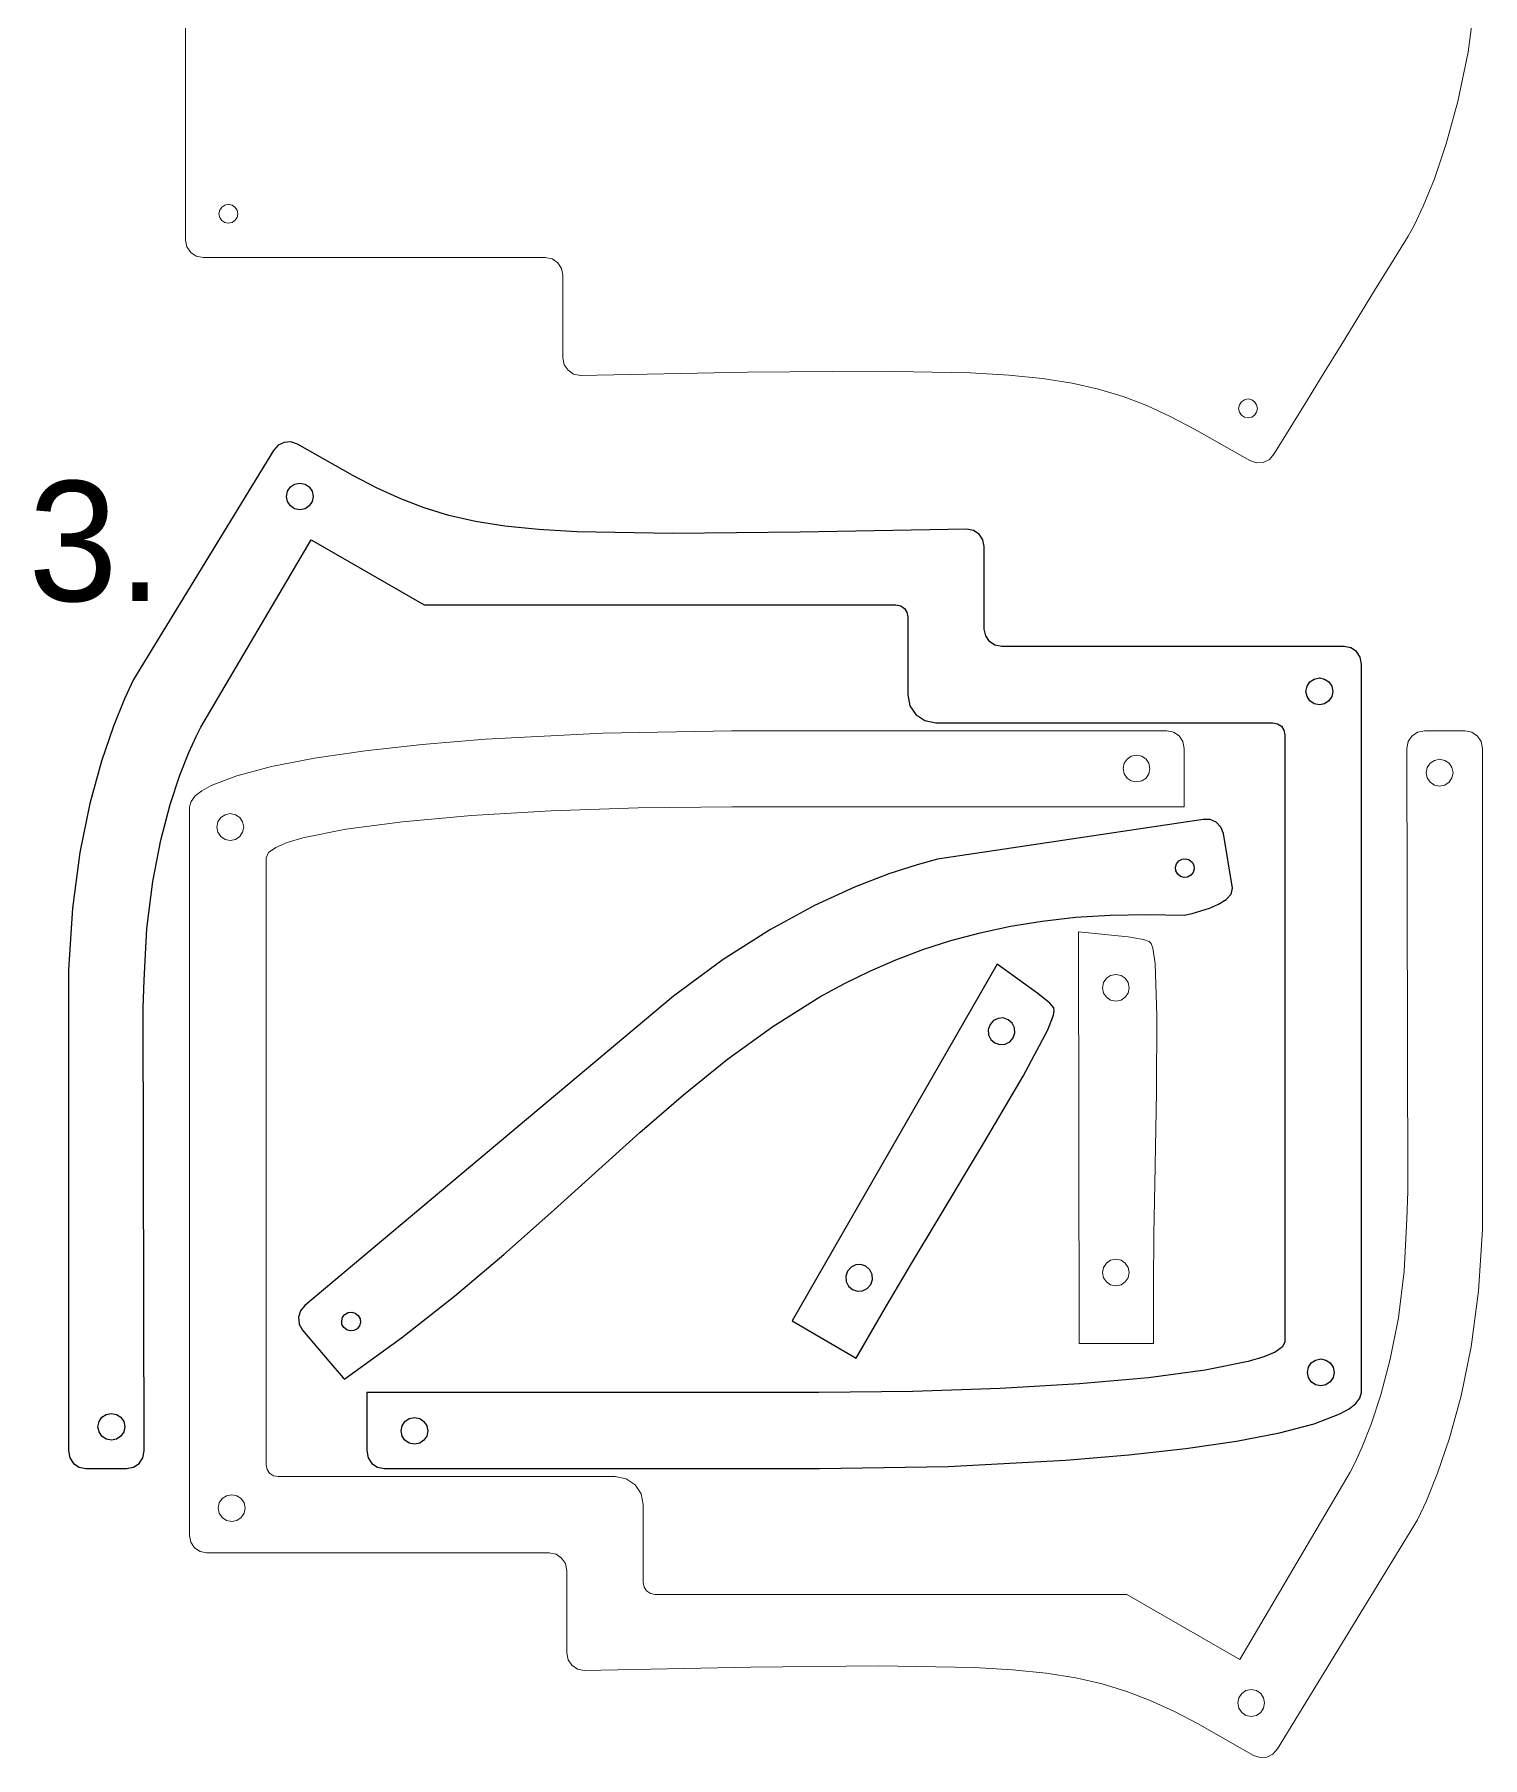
# Model space of a CAD drawing. Extents: x -110 to 546, y -59 to 410.
# Drawn here: x 0.8 to 181.7, y -49.5 to 165.8 of the extents above; entities that cross this region are included whole.
import ezdxf

# ---------------------------------------------------------------- set-up
doc = ezdxf.new("R2010")
doc.units = 0
doc.header["$MEASUREMENT"] = 0
doc.layers.get('0').update_dxf_attribs({"lineweight": 25, "true_color": 0xffffff})
doc.layers.add('Layer 1', color=7, linetype='BYLAYER', lineweight=5, true_color=0xffffff)
doc.styles.add('textstyle3', font='')
doc.styles.get('textstyle3').set_extended_font_data('Lexend Medium')

msp = doc.modelspace()

# ---------------------------------------------------------------- linework, layer by layer
for p, q in [((31.2, 114.46), (30.63, 113.8)), ((31.95, 114.83), (31.2, 114.46)), ((32.79, 114.89), (31.95, 114.83)), ((33.62, 114.62), (32.79, 114.89)), ((40.55, 110.69), (33.62, 114.62)), ((30.63, 113.8), (13.13, 85.19)), ((43.59, 109.11), (40.55, 110.69)), ((32.24, 108.07), (32.37, 108.72)), ((32.37, 107.42), (32.24, 108.07)), ((32.37, 108.72), (32.73, 109.26)), ((32.73, 109.26), (33.26, 109.62)), ((33.26, 109.62), (33.91, 109.75)), ((33.91, 109.75), (34.56, 109.62)), ((34.56, 109.62), (35.1, 109.26)), ((35.1, 109.26), (35.45, 108.72)), ((35.45, 108.72), (35.59, 108.07)), ((35.59, 108.07), (35.45, 107.42)), ((35.59, 108.07), (35.59, 108.07)), ((46.52, 107.76), (43.59, 109.11)), ((49.45, 106.63), (46.52, 107.76)), ((32.73, 106.89), (32.37, 107.42)), ((33.26, 106.53), (32.73, 106.89)), ((33.91, 106.4), (33.26, 106.53)), ((34.56, 106.53), (33.91, 106.4)), ((35.1, 106.89), (34.56, 106.53)), ((35.45, 107.42), (35.1, 106.89)), ((52.52, 105.7), (49.45, 106.63)), ((55.84, 104.95), (52.52, 105.7)), ((59.53, 104.37), (55.84, 104.95)), ((63.71, 103.95), (59.53, 104.37)), ((68.52, 103.66), (63.71, 103.95)), ((80.49, 103.45), (68.52, 103.66)), ((96.4, 103.6), (80.49, 103.45)), ((117.23, 104), (96.4, 103.6)), ((118.08, 103.83), (117.23, 104)), ((118.78, 103.37), (118.08, 103.83)), ((119.25, 102.67), (118.78, 103.37)), ((21.56, 79.23), (35.32, 102.66)), ((35.32, 102.66), (49.43, 94.51)), ((119.42, 101.81), (119.25, 102.67)), ((119.42, 91.51), (119.42, 101.81)), ((49.43, 94.51), (108.38, 94.51)), ((108.38, 94.51), (108.97, 94.39)), ((108.97, 94.39), (109.44, 94.07)), ((109.44, 94.07), (109.75, 93.6)), ((109.75, 93.6), (109.86, 93.03)), ((109.86, 93.03), (109.86, 83.29)), ((119.59, 90.66), (119.42, 91.51)), ((120.05, 89.97), (119.59, 90.66)), ((120.74, 89.49), (120.05, 89.97)), ((121.61, 89.32), (120.74, 89.49)), ((164.36, 89.32), (121.61, 89.32)), ((165.21, 89.15), (164.36, 89.32)), ((165.91, 88.69), (165.21, 89.15)), ((166.38, 88), (165.91, 88.69)), ((166.55, 87.13), (166.38, 88)), ((166.55, 17.04), (166.55, 87.13)), ((13.13, 85.19), (12, 82.79)), ((159.6, 83.72), (159.73, 84.37)), ((159.73, 84.37), (160.09, 84.91)), ((160.09, 84.91), (160.62, 85.26)), ((160.62, 85.26), (161.27, 85.4)), ((161.27, 85.4), (161.92, 85.26)), ((161.92, 85.26), (162.46, 84.91)), ((162.46, 84.91), (162.82, 84.37)), ((162.82, 84.37), (162.95, 83.72)), ((12, 82.79), (10.62, 79.37)), ((109.86, 83.29), (110.13, 81.92)), ((110.13, 81.92), (110.88, 80.82)), ((159.73, 83.07), (159.6, 83.72)), ((160.09, 82.54), (159.73, 83.07)), ((160.62, 82.18), (160.09, 82.54)), ((161.27, 82.05), (160.62, 82.18)), ((161.92, 82.18), (161.27, 82.05)), ((162.46, 82.54), (161.92, 82.18)), ((162.82, 83.07), (162.46, 82.54)), ((162.95, 83.72), (162.82, 83.07)), ((162.95, 83.72), (162.95, 83.72)), ((110.88, 80.82), (111.99, 80.07)), ((111.99, 80.07), (113.35, 79.8)), ((113.35, 79.8), (155.47, 79.8)), ((155.47, 79.8), (156.06, 79.68)), ((156.06, 79.68), (156.53, 79.36)), ((10.62, 79.37), (9.14, 75)), ((20.04, 76.09), (20.96, 78.1)), ((20.96, 78.1), (21.56, 79.23)), ((156.53, 79.36), (156.84, 78.89)), ((156.84, 78.89), (156.96, 78.31)), ((156.96, 78.31), (156.95, 2.47)), ((18.91, 73.24), (20.04, 76.09)), ((9.14, 75), (7.7, 69.71)), ((17.71, 69.57), (18.91, 73.24)), ((7.7, 69.71), (6.43, 63.57)), ((16.55, 65.12), (17.71, 69.57)), ((146.74, 67.72), (113.58, 62.74)), ((147.62, 67.71), (146.74, 67.72)), ((148.38, 67.37), (147.62, 67.71)), ((148.97, 66.76), (148.38, 67.37)), ((149.29, 65.95), (148.97, 66.76)), ((15.53, 59.97), (16.55, 65.12)), ((150.42, 59.13), (149.29, 65.95)), ((6.43, 63.57), (5.51, 56.62)), ((113.58, 62.74), (111.02, 62.06)), ((143.43, 62.18), (143.72, 62.54)), ((143.72, 62.54), (144.13, 62.77)), ((144.13, 62.77), (144.58, 62.81)), ((144.58, 62.81), (145.01, 62.69)), ((145.01, 62.69), (145.37, 62.4)), ((107.51, 60.92), (103.21, 59.24)), ((111.02, 62.06), (107.51, 60.92)), ((143.31, 61.75), (143.43, 62.18)), ((143.35, 61.3), (143.31, 61.75)), ((143.58, 60.89), (143.35, 61.3)), ((143.94, 60.6), (143.58, 60.89)), ((144.37, 60.48), (143.94, 60.6)), ((144.82, 60.52), (144.37, 60.48)), ((145.23, 60.75), (144.82, 60.52)), ((145.52, 61.11), (145.23, 60.75)), ((145.23, 60.75), (145.23, 60.75)), ((145.37, 62.4), (145.6, 61.99)), ((145.64, 61.54), (145.52, 61.11)), ((145.6, 61.99), (145.64, 61.54)), ((14.79, 54.11), (15.53, 59.97)), ((103.21, 59.24), (98.22, 56.95)), ((149.62, 57.72), (150.26, 58.39)), ((150.26, 58.39), (150.42, 59.13)), ((5.51, 56.62), (5.01, 48.93)), ((98.22, 56.95), (92.7, 53.97)), ((144.4, 55.74), (145.39, 55.98)), ((145.39, 55.98), (147.54, 56.65)), ((147.54, 56.65), (148.66, 57.14)), ((148.66, 57.14), (149.62, 57.72)), ((14.47, 47.62), (14.79, 54.11)), ((92.7, 53.97), (86.79, 50.21)), ((118.89, 53.57), (122.69, 54.38)), ((122.69, 54.38), (126.66, 55.02)), ((126.66, 55.02), (130.8, 55.49)), ((130.8, 55.49), (135.13, 55.77)), ((135.13, 55.77), (139.66, 55.85)), ((139.66, 55.85), (144.4, 55.74)), ((144.4, 55.74), (144.4, 55.74)), ((111.74, 51.46), (115.24, 52.59)), ((115.24, 52.59), (118.89, 53.57)), ((86.79, 50.21), (80.58, 45.64)), ((121.04, 49.64), (95.4, 5.06)), ((105.1, 48.77), (108.36, 50.19)), ((108.36, 50.19), (111.74, 51.46)), ((126.09, 45.99), (121.04, 49.64)), ((5.01, 48.93), (5.01, -11.18)), ((14.36, 44.17), (14.47, 47.62)), ((101.94, 47.22), (105.1, 48.77)), ((80.58, 45.64), (34.53, 7)), ((93, 41.86), (98.88, 45.55)), ((98.88, 45.55), (101.94, 47.22)), ((127.59, 44.78), (126.09, 45.99)), ((14.47, -11.18), (14.36, 44.17)), ((127.35, 41.45), (128.05, 43.25)), ((128.1, 44.19), (127.59, 44.78)), ((128.05, 43.25), (128.16, 43.83)), ((128.16, 43.83), (128.1, 44.19)), ((87.35, 37.77), (93, 41.86)), ((120.13, 42.09), (119.92, 41.46)), ((119.92, 41.46), (119.96, 40.82)), ((120.57, 42.59), (120.13, 42.09)), ((121.14, 42.87), (120.57, 42.59)), ((121.78, 42.92), (121.14, 42.87)), ((122.41, 42.7), (121.78, 42.92)), ((122.91, 42.26), (122.41, 42.7)), ((123.19, 41.69), (122.91, 42.26)), ((123.03, 40.42), (123.24, 41.05)), ((123.24, 41.05), (123.19, 41.69)), ((124.27, 35.64), (127.35, 41.45)), ((119.96, 40.82), (120.24, 40.24)), ((120.24, 40.24), (120.74, 39.8)), ((120.74, 39.8), (121.37, 39.59)), ((121.37, 39.59), (122.01, 39.64)), ((122.01, 39.64), (122.59, 39.92)), ((122.59, 39.92), (123.03, 40.42)), ((123.03, 40.42), (123.03, 40.42)), ((81.85, 33.33), (87.35, 37.77)), ((119.46, 27.45), (124.27, 35.64)), ((76.4, 28.61), (81.85, 33.33)), ((65.27, 18.58), (76.4, 28.61)), ((113.53, 17.59), (119.46, 27.45)), ((59.41, 13.38), (65.27, 18.58)), ((110.33, 12.24), (113.53, 17.59)), ((166.52, -3.88), (166.55, 17.04)), ((166.55, 17.04), (166.55, 17.04)), ((53.23, 8.15), (59.41, 13.38)), ((102.34, 11.28), (102.13, 10.65)), ((102.78, 11.78), (102.34, 11.28)), ((103.36, 12.06), (102.78, 11.78)), ((104, 12.11), (103.36, 12.06)), ((104.63, 11.89), (104, 12.11)), ((105.12, 11.45), (104.63, 11.89)), ((105.41, 10.88), (105.12, 11.45)), ((105.45, 10.24), (105.41, 10.88)), ((107.08, 6.74), (110.33, 12.24)), ((102.13, 10.65), (102.17, 10.01)), ((102.17, 10.01), (102.45, 9.43)), ((102.45, 9.43), (102.95, 8.99)), ((102.95, 8.99), (103.58, 8.78)), ((103.58, 8.78), (104.22, 8.83)), ((104.22, 8.83), (104.8, 9.11)), ((104.8, 9.11), (105.24, 9.61)), ((105.24, 9.61), (105.45, 10.24)), ((105.24, 9.61), (105.24, 9.61)), ((34.53, 7), (33.99, 6.33)), ((46.63, 2.94), (53.23, 8.15)), ((103.43, 0.42), (107.08, 6.74)), ((33.99, 6.33), (33.76, 5.52)), ((33.76, 5.52), (33.85, 4.68)), ((33.85, 4.68), (34.26, 3.92)), ((39.14, 5.09), (39.26, 5.52)), ((39.18, 4.64), (39.14, 5.09)), ((39.41, 4.23), (39.18, 4.64)), ((39.26, 5.52), (39.55, 5.89)), ((39.55, 5.89), (39.96, 6.11)), ((39.96, 6.11), (40.41, 6.16)), ((40.41, 6.16), (40.84, 6.03)), ((40.84, 6.03), (41.21, 5.74)), ((41.35, 4.45), (41.06, 4.09)), ((41.21, 5.74), (41.43, 5.33)), ((41.48, 4.89), (41.35, 4.45)), ((41.43, 5.33), (41.48, 4.89)), ((95.4, 5.06), (103.43, 0.42)), ((34.26, 3.92), (37.53, 0.03)), ((39.77, 3.94), (39.41, 4.23)), ((39.52, -2.17), (46.63, 2.94)), ((40.2, 3.82), (39.77, 3.94)), ((40.65, 3.87), (40.2, 3.82)), ((41.06, 4.09), (40.65, 3.87)), ((41.06, 4.09), (41.06, 4.09)), ((156.95, 2.47), (156.65, 1.81)), ((37.53, 0.03), (39.34, -2.05)), ((154.34, 0.57), (152.38, -0.01)), ((155.77, 1.18), (154.34, 0.57)), ((156.65, 1.81), (155.77, 1.18)), ((160.26, -0.18), (160.79, 0.18)), ((160.79, 0.18), (161.44, 0.31)), ((161.44, 0.31), (162.09, 0.18)), ((162.09, 0.18), (162.62, -0.18)), ((39.34, -2.05), (39.52, -2.19)), ((139.92, -2.03), (131.3, -2.8)), ((147.02, -1.09), (139.92, -2.03)), ((152.38, -0.01), (147.02, -1.09)), ((159.77, -1.36), (159.9, -0.71)), ((159.9, -2.01), (159.77, -1.36)), ((159.9, -0.71), (160.26, -0.18)), ((160.26, -2.55), (159.9, -2.01)), ((162.62, -0.18), (162.98, -0.71)), ((162.98, -2.01), (162.62, -2.55)), ((162.98, -0.71), (163.11, -1.36)), ((163.11, -1.36), (162.98, -2.01)), ((163.11, -1.36), (163.11, -1.36)), ((39.52, -2.19), (39.52, -2.17)), ((98.75, -3.88), (42.27, -3.88)), ((42.27, -3.88), (42.27, -11.18)), ((110.48, -3.75), (98.75, -3.88)), ((121.41, -3.39), (110.48, -3.75)), ((131.3, -2.8), (121.41, -3.39)), ((160.79, -2.9), (160.26, -2.55)), ((161.44, -3.04), (160.79, -2.9)), ((162.09, -2.9), (161.44, -3.04)), ((162.62, -2.55), (162.09, -2.9)), ((166.34, -4.57), (166.52, -3.88)), ((163.83, -6.54), (164.99, -5.9)), ((164.99, -5.9), (165.83, -5.24)), ((165.83, -5.24), (166.34, -4.57)), ((8.7, -8.15), (8.83, -7.5)), ((8.83, -8.8), (8.7, -8.15)), ((8.83, -7.5), (9.19, -6.97)), ((9.19, -6.97), (9.72, -6.61)), ((9.72, -6.61), (10.37, -6.48)), ((10.37, -6.48), (11.02, -6.61)), ((11.02, -6.61), (11.56, -6.97)), ((11.56, -6.97), (11.92, -7.5)), ((11.92, -7.5), (12.05, -8.15)), ((12.05, -8.15), (11.92, -8.8)), ((12.05, -8.15), (12.05, -8.15)), ((46.56, -8.67), (46.69, -8.02)), ((46.69, -8.02), (47.05, -7.48)), ((47.05, -7.48), (47.59, -7.12)), ((47.59, -7.12), (48.24, -6.99)), ((48.24, -6.99), (48.89, -7.12)), ((48.89, -7.12), (49.42, -7.48)), ((49.42, -7.48), (49.78, -8.02)), ((49.78, -8.02), (49.91, -8.67)), ((156.28, -8.91), (160.61, -7.77)), ((160.61, -7.77), (163.83, -6.54)), ((9.19, -9.34), (8.83, -8.8)), ((9.72, -9.69), (9.19, -9.34)), ((10.37, -9.83), (9.72, -9.69)), ((11.02, -9.69), (10.37, -9.83)), ((11.56, -9.34), (11.02, -9.69)), ((11.92, -8.8), (11.56, -9.34)), ((46.69, -9.32), (46.56, -8.67)), ((47.05, -9.85), (46.69, -9.32)), ((47.59, -10.21), (47.05, -9.85)), ((48.24, -10.34), (47.59, -10.21)), ((48.89, -10.21), (48.24, -10.34)), ((49.42, -9.85), (48.89, -10.21)), ((49.78, -9.32), (49.42, -9.85)), ((49.91, -8.67), (49.78, -9.32)), ((49.91, -8.67), (49.91, -8.67)), ((144.61, -10.88), (150.91, -9.95)), ((150.91, -9.95), (156.28, -8.91)), ((5.01, -11.18), (5.19, -12.03)), ((5.19, -12.03), (5.66, -12.73)), ((5.66, -12.73), (6.35, -13.2)), ((13.14, -13.2), (13.84, -12.73)), ((13.84, -12.73), (14.3, -12.03)), ((14.3, -12.03), (14.47, -11.18)), ((42.27, -11.18), (42.44, -12.05)), ((42.44, -12.05), (42.91, -12.74)), ((42.91, -12.74), (43.61, -13.2)), ((114.9, -13.1), (129.58, -12.35)), ((129.58, -12.35), (137.47, -11.68)), ((137.47, -11.68), (144.61, -10.88)), ((6.35, -13.2), (7.2, -13.37)), ((7.2, -13.37), (12.28, -13.37)), ((12.28, -13.37), (13.14, -13.2)), ((43.61, -13.2), (44.45, -13.37)), ((44.45, -13.37), (98.82, -13.37)), ((98.82, -13.37), (114.9, -13.1))]:
    msp.add_line(p, q)
at = {"layer": 'Layer 1'}
for p, q in [((19.64, 140.11), (19.64, 231.11)), ((180.77, 170.55), (179.84, 163.58)), ((179.84, 163.58), (178.58, 157.43)), ((178.58, 157.43), (177.13, 152.14)), ((177.13, 152.14), (175.64, 147.76)), ((175.64, 147.76), (174.25, 144.35)), ((24.15, 144.22), (24.53, 144.47)), ((24.53, 144.47), (24.98, 144.57)), ((24.98, 144.57), (25.44, 144.47)), ((25.44, 144.47), (25.81, 144.22)), ((174.25, 144.35), (173.11, 141.94)), ((23.81, 143.39), (23.9, 143.85)), ((23.9, 142.94), (23.81, 143.39)), ((23.9, 143.85), (24.15, 144.22)), ((24.15, 142.56), (23.9, 142.94)), ((24.53, 142.31), (24.15, 142.56)), ((24.98, 142.22), (24.53, 142.31)), ((25.44, 142.31), (24.98, 142.22)), ((25.81, 142.56), (25.44, 142.31)), ((25.81, 144.22), (26.07, 143.85)), ((26.07, 142.94), (25.81, 142.56)), ((26.07, 143.85), (26.16, 143.39)), ((26.16, 143.39), (26.07, 142.94)), ((26.16, 143.39), (26.16, 143.39)), ((19.81, 139.25), (19.64, 140.11)), ((172.37, 140.6), (170.27, 137.2)), ((173.11, 141.94), (172.37, 140.6)), ((20.28, 138.55), (19.81, 139.25)), ((20.98, 138.08), (20.28, 138.55)), ((21.84, 137.91), (20.98, 138.08)), ((64.58, 137.91), (21.84, 137.91)), ((65.43, 137.74), (64.58, 137.91)), ((66.13, 137.26), (65.43, 137.74)), ((66.61, 136.56), (66.13, 137.26)), ((66.78, 135.71), (66.61, 136.56)), ((66.78, 125.39), (66.78, 135.71)), ((170.27, 137.2), (168.18, 133.79)), ((168.18, 133.79), (166.08, 130.38)), ((166.08, 130.38), (163.99, 126.97)), ((66.95, 124.53), (66.78, 125.39)), ((163.99, 126.97), (161.89, 123.56)), ((67.42, 123.83), (66.95, 124.53)), ((68.12, 123.36), (67.42, 123.83)), ((68.98, 123.18), (68.12, 123.36)), ((89.82, 123.58), (68.98, 123.18)), ((105.73, 123.73), (89.82, 123.58)), ((117.69, 123.52), (105.73, 123.73)), ((122.5, 123.23), (117.69, 123.52)), ((126.69, 122.81), (122.5, 123.23)), ((130.38, 122.23), (126.69, 122.81)), ((161.89, 123.56), (159.79, 120.16)), ((133.7, 121.48), (130.38, 122.23)), ((136.76, 120.55), (133.7, 121.48)), ((139.7, 119.42), (136.76, 120.55)), ((142.63, 118.06), (139.7, 119.42)), ((151.19, 119.07), (151.28, 119.53)), ((151.28, 118.62), (151.19, 119.07)), ((151.28, 119.53), (151.53, 119.9)), ((151.53, 118.24), (151.28, 118.62)), ((151.53, 119.9), (151.9, 120.15)), ((151.9, 120.15), (152.36, 120.25)), ((152.36, 120.25), (152.82, 120.15)), ((152.82, 120.15), (153.19, 119.9)), ((153.19, 119.9), (153.44, 119.53)), ((153.44, 118.62), (153.19, 118.24)), ((153.44, 119.53), (153.54, 119.07)), ((153.54, 119.07), (153.44, 118.62)), ((153.54, 119.07), (153.54, 119.07)), ((159.79, 120.16), (157.7, 116.75)), ((145.67, 116.48), (142.63, 118.06)), ((152.6, 112.55), (145.67, 116.48)), ((151.9, 117.99), (151.53, 118.24)), ((152.36, 117.9), (151.9, 117.99)), ((152.82, 117.99), (152.36, 117.9)), ((153.19, 118.24), (152.82, 117.99)), ((157.7, 116.75), (155.6, 113.36)), ((153.43, 112.27), (152.6, 112.55)), ((154.27, 112.33), (153.43, 112.27)), ((155.03, 112.7), (154.27, 112.33)), ((155.6, 113.36), (155.03, 112.7)), ((57.09, 77.76), (49.2, 77.09)), ((71.77, 78.51), (57.09, 77.76)), ((87.85, 78.78), (71.77, 78.51)), ((142.21, 78.78), (87.85, 78.78)), ((143.06, 78.61), (142.21, 78.78)), ((143.76, 78.15), (143.06, 78.61)), ((144.23, 77.46), (143.76, 78.15)), ((172.83, 78.14), (172.37, 77.44)), ((173.52, 78.61), (172.83, 78.14)), ((174.39, 78.78), (173.52, 78.61)), ((179.47, 78.78), (174.39, 78.78)), ((180.32, 78.61), (179.47, 78.78)), ((181.01, 78.14), (180.32, 78.61)), ((181.48, 77.44), (181.01, 78.14)), ((35.76, 75.36), (30.39, 74.32)), ((42.06, 76.29), (35.76, 75.36)), ((49.2, 77.09), (42.06, 76.29)), ((137.25, 75.26), (137.78, 75.62)), ((137.78, 75.62), (138.43, 75.75)), ((138.43, 75.75), (139.08, 75.62)), ((139.08, 75.62), (139.62, 75.26)), ((144.4, 76.59), (144.23, 77.46)), ((144.4, 69.29), (144.4, 76.59)), ((172.37, 77.44), (172.2, 76.59)), ((172.2, 76.59), (172.31, 21.24)), ((181.66, 76.59), (181.48, 77.44)), ((181.65, 16.48), (181.66, 76.59)), ((30.39, 74.32), (26.05, 73.18)), ((136.76, 74.08), (136.89, 74.73)), ((136.89, 73.42), (136.76, 74.08)), ((136.76, 74.08), (136.76, 74.08)), ((136.89, 74.73), (137.25, 75.26)), ((137.25, 72.89), (136.89, 73.42)), ((139.62, 75.26), (139.97, 74.73)), ((139.97, 73.42), (139.62, 72.89)), ((139.97, 74.73), (140.11, 74.08)), ((140.11, 74.08), (139.97, 73.42)), ((174.62, 73.56), (174.75, 74.21)), ((174.75, 72.91), (174.62, 73.56)), ((174.62, 73.56), (174.62, 73.56)), ((174.75, 74.21), (175.11, 74.75)), ((175.11, 74.75), (175.64, 75.1)), ((175.64, 75.1), (176.3, 75.24)), ((176.3, 75.24), (176.95, 75.1)), ((176.95, 75.1), (177.48, 74.75)), ((177.48, 74.75), (177.84, 74.21)), ((177.84, 74.21), (177.97, 73.56)), ((177.97, 73.56), (177.84, 72.91)), ((21.68, 71.31), (20.84, 70.65)), ((22.84, 71.95), (21.68, 71.31)), ((26.05, 73.18), (22.84, 71.95)), ((137.78, 72.53), (137.25, 72.89)), ((138.43, 72.4), (137.78, 72.53)), ((139.08, 72.53), (138.43, 72.4)), ((139.62, 72.89), (139.08, 72.53)), ((175.11, 72.38), (174.75, 72.91)), ((175.64, 72.02), (175.11, 72.38)), ((176.3, 71.89), (175.64, 72.02)), ((176.95, 72.02), (176.3, 71.89)), ((177.48, 72.38), (176.95, 72.02)), ((177.84, 72.91), (177.48, 72.38)), ((20.15, 69.29), (20.12, 48.37)), ((20.33, 69.98), (20.15, 69.29)), ((20.84, 70.65), (20.33, 69.98)), ((65.25, 68.8), (76.18, 69.16)), ((76.18, 69.16), (87.92, 69.29)), ((87.92, 69.29), (144.4, 69.29)), ((23.56, 66.77), (23.69, 67.42)), ((23.69, 66.12), (23.56, 66.77)), ((23.56, 66.77), (23.56, 66.77)), ((23.69, 67.42), (24.05, 67.96)), ((24.05, 67.96), (24.58, 68.31)), ((24.58, 68.31), (25.23, 68.45)), ((25.23, 68.45), (25.88, 68.31)), ((25.88, 68.31), (26.41, 67.96)), ((26.41, 67.96), (26.77, 67.42)), ((26.77, 67.42), (26.9, 66.77)), ((26.9, 66.77), (26.77, 66.12)), ((39.65, 66.5), (46.75, 67.44)), ((46.75, 67.44), (55.37, 68.21)), ((55.37, 68.21), (65.25, 68.8)), ((24.05, 65.59), (23.69, 66.12)), ((24.58, 65.23), (24.05, 65.59)), ((25.23, 65.1), (24.58, 65.23)), ((25.88, 65.23), (25.23, 65.1)), ((26.41, 65.59), (25.88, 65.23)), ((26.77, 66.12), (26.41, 65.59)), ((30.9, 64.23), (32.33, 64.84)), ((32.33, 64.84), (34.28, 65.42)), ((34.28, 65.42), (39.65, 66.5)), ((29.71, 62.94), (30.01, 63.59)), ((29.71, -12.91), (29.71, 62.94)), ((30.01, 63.59), (30.9, 64.23)), ((137.39, 53.04), (131.19, 53.68)), ((131.19, 53.68), (131.27, 2.25)), ((139.29, 52.74), (137.39, 53.04)), ((140.03, 52.49), (139.29, 52.74)), ((140.26, 52.21), (140.03, 52.49)), ((140.46, 51.65), (140.26, 52.21)), ((140.75, 49.74), (140.46, 51.65)), ((140.98, 43.17), (140.75, 49.74)), ((20.12, 48.37), (20.12, -21.73)), ((20.12, 48.37), (20.12, 48.37)), ((134.67, 47.87), (134.31, 47.34)), ((135.2, 48.23), (134.67, 47.87)), ((135.85, 48.36), (135.2, 48.23)), ((136.5, 48.23), (135.85, 48.36)), ((137.03, 47.87), (136.5, 48.23)), ((137.39, 47.34), (137.03, 47.87)), ((134.31, 47.34), (134.18, 46.69)), ((134.18, 46.69), (134.31, 46.03)), ((134.31, 46.03), (134.67, 45.5)), ((134.67, 45.5), (135.2, 45.14)), ((136.5, 45.14), (137.03, 45.5)), ((137.03, 45.5), (137.39, 46.03)), ((137.52, 46.69), (137.39, 47.34)), ((137.39, 46.03), (137.52, 46.69)), ((137.52, 46.69), (137.52, 46.69)), ((135.2, 45.14), (135.85, 45.01)), ((135.85, 45.01), (136.5, 45.14)), ((140.91, 33.67), (140.98, 43.17)), ((140.71, 22.16), (140.91, 33.67)), ((140.61, 15.94), (140.71, 22.16)), ((172.31, 21.24), (172.2, 17.79)), ((172.2, 17.79), (171.88, 11.29)), ((140.55, 9.55), (140.61, 15.94)), ((181.16, 8.79), (181.65, 16.48)), ((134.31, 11.76), (134.18, 11.11)), ((134.18, 11.11), (134.31, 10.46)), ((134.67, 12.29), (134.31, 11.76)), ((135.2, 12.65), (134.67, 12.29)), ((135.85, 12.78), (135.2, 12.65)), ((136.5, 12.65), (135.85, 12.78)), ((137.03, 12.29), (136.5, 12.65)), ((137.39, 11.76), (137.03, 12.29)), ((137.52, 11.11), (137.39, 11.76)), ((137.39, 10.46), (137.52, 11.11)), ((137.52, 11.11), (137.52, 11.11)), ((171.88, 11.29), (171.14, 5.44)), ((134.31, 10.46), (134.67, 9.93)), ((134.67, 9.93), (135.2, 9.57)), ((135.2, 9.57), (135.85, 9.44)), ((135.85, 9.44), (136.5, 9.57)), ((136.5, 9.57), (137.03, 9.93)), ((137.03, 9.93), (137.39, 10.46)), ((140.55, 2.25), (140.55, 9.55)), ((180.24, 1.84), (181.16, 8.79)), ((171.14, 5.44), (170.12, 0.29)), ((131.27, 2.25), (140.55, 2.25)), ((170.12, 0.29), (168.95, -4.16)), ((178.97, -4.3), (180.24, 1.84)), ((168.95, -4.16), (167.76, -7.83)), ((177.53, -9.59), (178.97, -4.3)), ((167.76, -7.83), (166.63, -10.68)), ((166.63, -10.68), (165.71, -12.69)), ((176.05, -13.96), (177.53, -9.59)), ((29.83, -13.48), (29.71, -12.91)), ((165.71, -12.69), (165.11, -13.82)), ((30.14, -13.95), (29.83, -13.48)), ((30.61, -14.27), (30.14, -13.95)), ((31.2, -14.39), (30.61, -14.27)), ((73.32, -14.39), (31.2, -14.39)), ((74.68, -14.66), (73.32, -14.39)), ((75.79, -15.41), (74.68, -14.66)), ((165.11, -13.82), (151.35, -37.25)), ((174.67, -17.39), (176.05, -13.96)), ((23.85, -17.66), (24.21, -17.13)), ((24.21, -17.13), (24.74, -16.77)), ((24.74, -16.77), (25.4, -16.64)), ((25.4, -16.64), (26.05, -16.77)), ((26.05, -16.77), (26.58, -17.13)), ((26.58, -17.13), (26.94, -17.66)), ((76.54, -16.52), (75.79, -15.41)), ((76.81, -17.88), (76.54, -16.52)), ((23.72, -18.31), (23.85, -17.66)), ((23.85, -18.96), (23.72, -18.31)), ((23.72, -18.31), (23.72, -18.31)), ((24.21, -19.5), (23.85, -18.96)), ((26.94, -18.96), (26.58, -19.5)), ((26.94, -17.66), (27.07, -18.31)), ((27.07, -18.31), (26.94, -18.96)), ((76.81, -27.62), (76.81, -17.88)), ((173.54, -19.78), (174.67, -17.39)), ((24.74, -19.86), (24.21, -19.5)), ((25.4, -19.99), (24.74, -19.86)), ((26.05, -19.86), (25.4, -19.99)), ((26.58, -19.5), (26.05, -19.86)), ((156.04, -48.39), (173.54, -19.78)), ((20.12, -21.73), (20.29, -22.59)), ((20.29, -22.59), (20.76, -23.28)), ((20.76, -23.28), (21.46, -23.74)), ((21.46, -23.74), (22.31, -23.91)), ((22.31, -23.91), (65.06, -23.91)), ((65.06, -23.91), (65.92, -24.09)), ((65.92, -24.09), (66.62, -24.56)), ((66.62, -24.56), (67.08, -25.25)), ((67.08, -25.25), (67.25, -26.1)), ((67.25, -26.1), (67.25, -36.4)), ((76.92, -28.19), (76.81, -27.62)), ((77.23, -28.66), (76.92, -28.19)), ((77.7, -28.98), (77.23, -28.66)), ((78.29, -29.1), (77.7, -28.98)), ((137.24, -29.1), (78.29, -29.1)), ((151.35, -37.25), (137.24, -29.1)), ((67.25, -36.4), (67.42, -37.26)), ((67.42, -37.26), (67.89, -37.96)), ((67.89, -37.96), (68.59, -38.42)), ((68.59, -38.42), (69.44, -38.59)), ((69.44, -38.59), (90.27, -38.19)), ((90.27, -38.19), (106.18, -38.04)), ((106.18, -38.04), (118.15, -38.25)), ((118.15, -38.25), (122.95, -38.54)), ((122.95, -38.54), (127.14, -38.96)), ((127.14, -38.96), (130.83, -39.54)), ((130.83, -39.54), (134.15, -40.29)), ((134.15, -40.29), (137.21, -41.22)), ((137.21, -41.22), (140.15, -42.35)), ((140.15, -42.35), (143.08, -43.7)), ((151.08, -42.66), (151.21, -42.01)), ((151.21, -43.32), (151.08, -42.66)), ((151.08, -42.66), (151.08, -42.66)), ((151.21, -42.01), (151.57, -41.48)), ((151.57, -41.48), (152.1, -41.12)), ((152.1, -41.12), (152.76, -40.99)), ((152.76, -40.99), (153.41, -41.12)), ((153.41, -41.12), (153.94, -41.48)), ((153.94, -41.48), (154.3, -42.01)), ((154.3, -42.01), (154.43, -42.66)), ((154.43, -42.66), (154.3, -43.32)), ((143.08, -43.7), (146.12, -45.28)), ((151.57, -43.85), (151.21, -43.32)), ((152.1, -44.21), (151.57, -43.85)), ((152.76, -44.34), (152.1, -44.21)), ((153.41, -44.21), (152.76, -44.34)), ((153.94, -43.85), (153.41, -44.21)), ((154.3, -43.32), (153.94, -43.85)), ((146.12, -45.28), (153.04, -49.21)), ((153.04, -49.21), (153.88, -49.48)), ((153.88, -49.48), (154.72, -49.42)), ((154.72, -49.42), (155.47, -49.05)), ((155.47, -49.05), (156.04, -48.39))]:
    msp.add_line(p, q, dxfattribs=at)

# ---------------------------------------------------------------- texts
at = {"insert": (0, 110), "char_height": 1, "attachment_point": 1, "style": 'textstyle3'}
msp.add_mtext('\\C7;\\H15;3.', dxfattribs=at)

doc.saveas('drawing.dxf')
